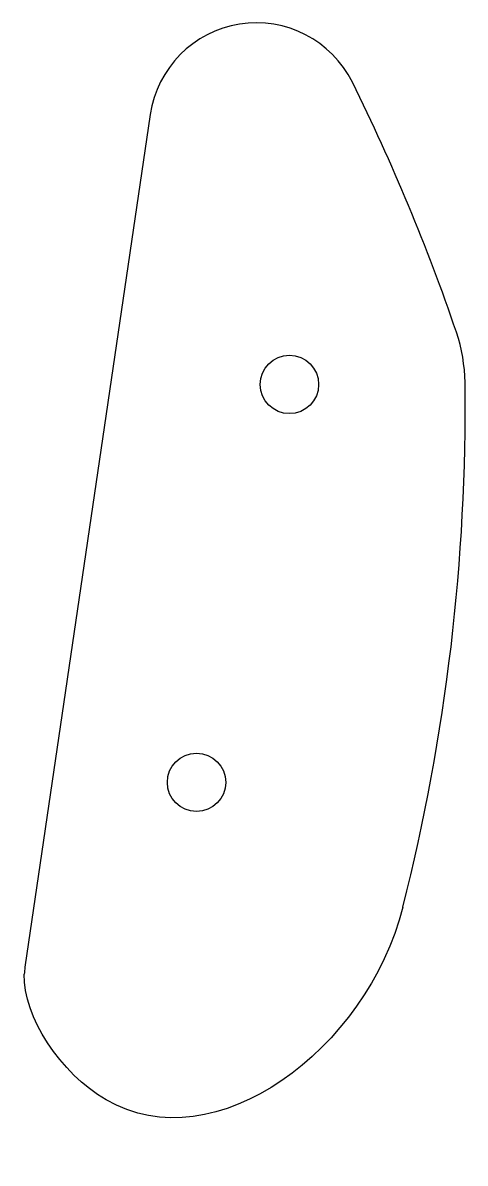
# Model space of a CAD drawing. Header units: millimetres. Extents: x -51.1 to -17.8, y 81.3 to 167.3.
import ezdxf

# ---------------------------------------------------------------- set-up
doc = ezdxf.new("R2010")
doc.units = ezdxf.units.MM

msp = doc.modelspace()

# ---------------------------------------------------------------- linework, layer by layer
at = {"color": 7, "linetype": 'Continuous', "lineweight": 25}
msp.add_line((-41.483, 160.366), (-50.933, 96.056), dxfattribs=at)
for centre in [(-31, 140), (-38, 110)]:
    msp.add_circle(centre, 2.2, dxfattribs=at)
for centre, radius, start, end in [((-33.491, 159.191), 8.077, 26.396, 171.64036), ((-163.753, 94.54), 153.5, 18.77183, 26.396), ((-30, 140), 12.233, 0.69261, 18.77183), ((-171.257, 138.292), 153.5, 345.78542, 0.69261), ((0.007, 91.243), 51.167, 174.60189, 175.18528)]:
    msp.add_arc(centre, radius, start, end, dxfattribs=at)
msp.add_open_spline([(-22.457, 100.6), (-25.176, 89.862), (-41.371, 77.715), (-51.091, 92.352), (-50.979, 95.537)], degree=3, knots=[0, 0, 0, 0, 0.6948179, 0.9839667, 0.9839667, 0.9839667, 0.9839667], dxfattribs=at)

doc.saveas('drawing.dxf')
